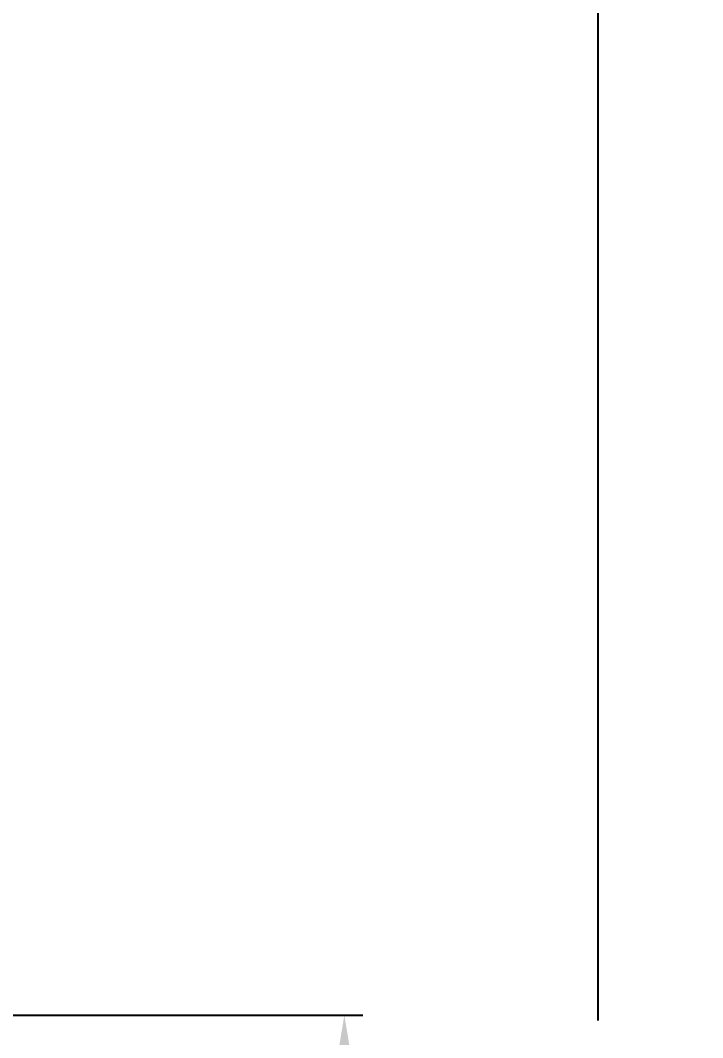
# Model space of a CAD drawing. Extents: x 1268 to 7307, y -579 to 1973.
# Drawn here: x 5410.8 to 5595.4, y 166.4 to 441.4 of the extents above; entities that cross this region are included whole.
import ezdxf

# ---------------------------------------------------------------- set-up
doc = ezdxf.new("R2010")
doc.units = 0
doc.header["$LTSCALE"] = 20
doc.header["$MEASUREMENT"] = 0
doc.layers.get('0').update_dxf_attribs({"linetype": 'CONTINUOUS'})
doc.layers.get('DEFPOINTS').update_dxf_attribs({"linetype": 'CONTINUOUS'})
doc.styles.get("Standard").update_dxf_attribs({"font": 'NanumGothic.ttf'})
doc.dimstyles.get("Standard").update_dxf_attribs({"dimtxt": 2.7, "dimasz": 2.5, "dimexe": 1.5, "dimexo": 1.5, "dimgap": 1.5, "dimtad": 1, "dimdec": 0, "dimlfac": 10, "dimzin": 0, "dimdsep": 46, "dimtxsty": 'Standard', "dimcen": 0, "dimclrt": 2, "dimadec": 0, "dimazin": 0, "dimtfac": 1, "dimtdec": 0, "dimtmove": 0, "dimatfit": 3, "dimfxl": 0, "dimtolj": 1, "dimtzin": 0, "dimarcsym": 0})

# ---------------------------------------------------------------- blocks, each defined once
blk = doc.blocks.new('*D22')
at = {"color": 3, "lineweight": -2}
for p, q in [((5503.66, 502.47), (5571.96, 502.47)), ((5566.96, 482.47), (5566.96, 170.99)), ((5566.96, -187.53), (5566.96, 123.95)), ((5546.53, -207.53), (5571.96, -207.53))]:
    blk.add_line(p, q, dxfattribs=at)
at = {"color": 3}
for points in [[(5563.62, 482.47), (5570.29, 482.47), (5566.96, 502.47)], [(5563.62, -187.53), (5570.29, -187.53), (5566.96, -207.53)]]:
    blk.add_solid(points, dxfattribs=at)
at = {"layer": 'DEFPOINTS', "color": 0}
for p in [(5502.16, 502.47), (5545.03, -207.53), (5566.96, -207.53)]:
    blk.add_point(p, dxfattribs=at)
at = {"color": 2, "insert": (5566.96, 147.47), "char_height": 25, "attachment_point": 5}
blk.add_mtext('\\A1;710', dxfattribs=at)
blk = doc.blocks.new('*D16')
at = {"color": 3, "lineweight": -2}
for p, q in [((5346.5, 172.47), (5503.46, 172.47)), ((5498.46, 152.47), (5498.46, 6.1)), ((5498.46, -187.53), (5498.46, -41.16)), ((5289.75, -207.53), (5503.46, -207.53))]:
    blk.add_line(p, q, dxfattribs=at)
at = {"color": 3}
for points in [[(5495.13, 152.47), (5501.79, 152.47), (5498.46, 172.47)], [(5495.13, -187.53), (5501.79, -187.53), (5498.46, -207.53)]]:
    blk.add_solid(points, dxfattribs=at)
at = {"layer": 'DEFPOINTS', "color": 0}
for p in [(5345, 172.47), (5498.46, 172.47), (5288.25, -207.53)]:
    blk.add_point(p, dxfattribs=at)
at = {"color": 2, "insert": (5498.46, -17.53), "char_height": 25, "attachment_point": 5}
blk.add_mtext('\\A1;380', dxfattribs=at)

msp = doc.modelspace()

# ---------------------------------------------------------------- dimensions: what is measured, and where the dimension line sits
dim = msp.add_linear_dim(base=(5566.96, -207.53), p1=(5502.16, 502.47), p2=(5545.03, -207.53), angle=90, dimstyle='Standard', override={"dimtxt": 25, "dimasz": 20, "dimexe": 5, "dimgap": 10, "dimtih": 1, "dimtoh": 1, "dimlfac": 1, "dimzin": 12, "dimclrd": 3, "dimclre": 3, "dimazin": 2, "dimarcsym": 1})
dim.commit()
dim.dimension.update_dxf_attribs({"geometry": '*D22', "text_midpoint": (5566.96, 147.47), "dimtype": 160})
dim = msp.add_linear_dim(base=(5498.46, 172.47), p1=(5288.25, -207.53), p2=(5345, 172.47), angle=90, dimstyle='Standard', override={"dimtxt": 25, "dimasz": 20, "dimexe": 5, "dimgap": 10, "dimtih": 1, "dimtoh": 1, "dimlfac": 1, "dimzin": 12, "dimclrd": 3, "dimclre": 3, "dimazin": 2, "dimarcsym": 1})
dim.commit()
dim.dimension.update_dxf_attribs({"geometry": '*D16', "text_midpoint": (5498.46, -17.53)})

doc.saveas('drawing.dxf')
